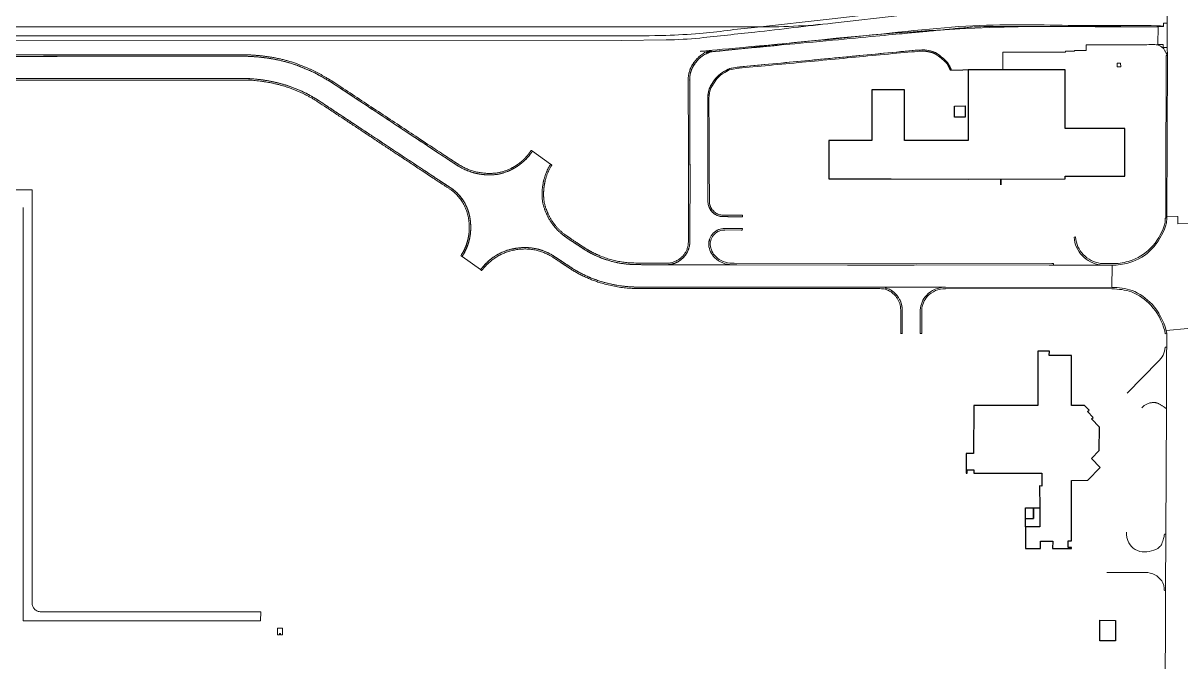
# Model space of a CAD drawing. Header units: millimetres. Extents: x 0 to 840, y 0 to 594.
# Drawn here: x 723.97 to 747.36, y 116.13 to 129.03 of the extents above; entities that cross this region are included whole.
import ezdxf

# ---------------------------------------------------------------- set-up
doc = ezdxf.new("R2010")
doc.units = ezdxf.units.MM
doc.linetypes.add('DGN Style 2', pattern=[97771.138187, 58662.682912, -39108.455275])
doc.layers.add('AC-0000-BESTAAND-co-06', color=1, linetype='Continuous')

msp = doc.modelspace()

# ---------------------------------------------------------------- linework, layer by layer
at = {"layer": 'AC-0000-BESTAAND-co-06', "linetype": 'Continuous', "lineweight": 13, "transparency": 33554687}
for p, q in [((743.715, 125.765), (743.715, 125.882)), ((743.731, 125.765), (743.731, 125.882)), ((738.145, 124.883), (738.477, 124.881)), ((738.477, 124.881), (738.498, 124.882)), ((738.29, 124.152), (737.004, 124.152)), ((738.39, 124.149), (738.29, 124.152)), ((740.621, 124.144), (738.39, 124.149)), ((741.969, 124.142), (740.621, 124.144)), ((742.024, 124.149), (741.969, 124.142)), ((744.695, 124.145), (742.024, 124.149)), ((744.786, 124.145), (744.695, 124.145)), ((745.781, 124.144), (744.786, 124.145)), ((745.967, 123.694), (745.971, 124.144)), ((742.601, 123.698), (741.295, 123.7)), ((747.061, 122.826), (747.502, 122.861))]:
    msp.add_line(p, q, dxfattribs=at)
at = {"layer": 'AC-0000-BESTAAND-co-06', "linetype": 'DGN Style 2', "lineweight": 0, "transparency": 33554687}
for p, q in [((724.145, 125.664), (712.06, 125.664)), ((724.145, 117.324), (724.145, 125.664)), ((723.965, 116.964), (723.965, 125.304)), ((728.767, 117.144), (724.325, 117.144)), ((728.762, 116.964), (728.767, 117.144)), ((728.762, 116.964), (723.965, 116.964))]:
    msp.add_line(p, q, dxfattribs=at)
at = {"layer": 'AC-0000-BESTAAND-co-06', "linetype": 'Continuous', "lineweight": 13, "transparency": 33554687, "flags": 128}
for points in [[(745.412, 129.623, 0.026813), (743.982, 129.531), (743.982, 129.531), (743.017, 129.42), (741.722, 129.274), (741.538, 129.255), (740.311, 129.118), (738.742, 128.938)], [(745.412, 129.532, 0.026556), (744, 129.441), (744, 129.441), (743.196, 129.349), (743.024, 129.33), (741.739, 129.187), (740.321, 129.027)], [(740.321, 129.027, -0.031162), (738.741, 128.953), (738.741, 128.953), (721.452, 128.952), (719.884, 128.954), (717.18, 128.953), (692.546, 128.96)], [(747.077, 125.092), (747.073, 125.09), (747.071, 124.997), (747.071, 124.997), (747.071, 124.997, -0.104152), (746.82, 124.518), (746.82, 124.518, -0.123789), (746.388, 124.216), (746.388, 124.216, -0.070619), (746.052, 124.143), (746.052, 124.143), (746.053, 124.143), (745.971, 124.144), (745.783, 124.144), (745.783, 124.144), (745.783, 124.144, -0.175483), (745.404, 124.3), (745.404, 124.3, -0.177902), (745.208, 124.651), (745.208, 124.651), (745.208, 124.651), (745.201, 124.709)], [(738.493, 124.851), (738.477, 124.851), (738.144, 124.853), (738.144, 124.852, 0.431663), (737.849, 124.554), (737.849, 124.554, 0.1731), (737.962, 124.314, 0.20119), (738.289, 124.182), (738.29, 124.182), (738.331, 124.181), (744.754, 124.175), (744.785, 124.175), (744.786, 124.145), (744.695, 124.145), (742.024, 124.149), (741.969, 124.142), (740.621, 124.144), (738.39, 124.149), (738.29, 124.152), (738.29, 124.152, -0.201275), (737.941, 124.293), (737.941, 124.293, -0.173733), (737.819, 124.552), (737.819, 124.552, -0.432207), (738.145, 124.882), (738.145, 124.883), (738.477, 124.881), (738.498, 124.882), (738.496, 124.851), (738.493, 124.851)], [(747.074, 122.66), (747.073, 122.763), (747.061, 122.826), (747.061, 122.826, 0.121698), (746.776, 123.353), (746.776, 123.353, 0.103229), (746.372, 123.634), (746.372, 123.634, 0.066717), (745.967, 123.694), (745.967, 123.694), (742.601, 123.697), (742.601, 123.697, 0.210531), (742.217, 123.533), (742.217, 123.533, 0.178976), (742.094, 123.237), (742.094, 123.237), (742.094, 122.76), (742.124, 122.76)], [(747.07, 122.484), (747.044, 122.484), (747.044, 122.484, -0.189232), (746.9, 122.196), (746.9, 122.196), (746.272, 121.561)]]:
    msp.add_lwpolyline(points, format="xyb", dxfattribs=at)
for points in [[(747.077, 125.092), (747.087, 128.373), (747.082, 128.534), (747.083, 129.025), (747.083, 129.17)], [(746.764, 128.955), (746.899, 128.955)], [(736.05, 128.772), (719.384, 128.772), (714.947, 128.771), (692.546, 128.779)], [(736.959, 128.689), (736.05, 128.68), (719.386, 128.681), (714.947, 128.681), (692.546, 128.688)], [(746.635, 128.591), (746.557, 128.593), (746.406, 128.591), (745.446, 128.593), (745.446, 128.473), (745.207, 128.473), (745.207, 128.461), (745.027, 128.46), (745.028, 128.445), (743.76, 128.444), (743.759, 128.09), (743.759, 128.085)], [(746.897, 128.6), (746.897, 128.586)], [(746.07, 128.223), (746.141, 128.221), (746.143, 128.148), (746.071, 128.149), (746.07, 128.223)], [(734.623, 126.18), (734.257, 126.444)], [(747.078, 125.131), (747.296, 125.127), (747.298, 124.976), (747.684, 124.984)], [(733.208, 124.055), (732.835, 124.318)], [(746.985, 106.659), (746.992, 107.683), (747.011, 110.385), (747.012, 110.514), (747.027, 112.58), (747.035, 113.592), (747.035, 113.691), (747.038, 114.38), (747.04, 115.048), (747.048, 117.577), (747.053, 118.714), (747.066, 121.247), (747.07, 122.208), (747.074, 122.66)], [(729.143, 116.679), (729.107, 116.679), (729.107, 116.813), (729.209, 116.813), (729.209, 116.679), (729.167, 116.679), (729.167, 116.706), (729.143, 116.706), (729.143, 116.679)]]:
    msp.add_lwpolyline(points, dxfattribs=at)
msp.add_lwpolyline([(747.004, 128.533), (747.004, 128.598), (746.897, 128.6), (746.899, 128.959), (747.006, 128.959), (747.008, 129.025), (747.083, 129.025), (747.082, 128.534)], close=True, dxfattribs=at)
for points in [[(747.087, 128.373), (747.077, 125.092), (747.073, 125.09), (747.071, 124.997), (747.071, 124.997), (747.071, 124.997, -0.104152), (746.82, 124.518), (746.82, 124.518, -0.123789), (746.388, 124.216), (746.388, 124.216, -0.070619), (746.052, 124.143), (746.052, 124.143), (746.053, 124.143), (745.971, 124.144), (745.783, 124.144), (745.783, 124.144), (745.783, 124.144, -0.175483), (745.404, 124.3), (745.404, 124.3, -0.177902), (745.208, 124.651), (745.208, 124.651), (745.208, 124.651), (745.201, 124.709), (745.231, 124.712), (745.238, 124.655), (745.238, 124.655), (745.238, 124.655, 0.177847), (745.424, 124.322), (745.424, 124.322, 0.175392), (745.784, 124.174), (745.784, 124.174), (745.784, 124.174), (745.971, 124.174), (746.051, 124.173), (746.051, 124.173), (746.051, 124.173, 0.070344), (746.377, 124.244), (746.377, 124.244, 0.123661), (746.797, 124.537), (746.797, 124.537, 0.103333), (747.041, 125.001), (747.041, 125.001), (747.041, 125.001), (747.043, 125.09), (747.055, 125.091), (747.055, 125.514), (747.055, 125.692), (747.063, 128.373)], [(746.776, 123.353, 0.103229), (746.372, 123.634), (746.372, 123.634, 0.066717), (745.967, 123.694), (745.967, 123.694), (745.967, 123.694), (742.601, 123.698), (742.601, 123.697), (742.601, 123.697, 0.210531), (742.217, 123.533), (742.217, 123.533, 0.178976), (742.094, 123.237), (742.094, 123.237), (742.094, 123.237), (742.094, 122.76), (742.124, 122.76), (742.124, 123.236), (742.124, 123.236), (742.124, 123.236, -0.178591), (742.239, 123.513), (742.239, 123.513, -0.210579), (742.601, 123.667), (742.601, 123.667), (742.601, 123.668), (745.967, 123.664), (745.967, 123.664), (745.967, 123.664, -0.066384), (746.362, 123.605), (746.362, 123.605, -0.102774), (746.754, 123.333), (746.754, 123.333, -0.121416), (747.032, 122.819), (747.032, 122.819), (747.032, 122.819), (747.043, 122.758), (747.073, 122.761), (747.073, 122.763), (747.061, 122.826), (747.061, 122.826), (747.061, 122.826, 0.121698), (746.776, 123.353)]]:
    msp.add_lwpolyline(points, format="xyb", close=True, dxfattribs=at)
at = {"layer": 'AC-0000-BESTAAND-co-06', "linetype": 'Continuous', "lineweight": 30, "transparency": 33554687, "flags": 128}
for points in [[(746.228, 125.942), (746.228, 126.902), (745.023, 126.902), (745.023, 128.085), (743.061, 128.085), (743.061, 126.661), (741.775, 126.661), (741.775, 127.684), (741.116, 127.684), (741.116, 126.661), (740.243, 126.661), (740.243, 125.883), (741.504, 125.883), (743.059, 125.881), (745.023, 125.883), (745.023, 125.942), (746.228, 125.942)], [(742.786, 127.355), (742.999, 127.357), (742.998, 127.133), (742.786, 127.133), (742.786, 127.355)], [(744.704, 122.408), (744.47, 122.408), (744.468, 121.312), (743.173, 121.312), (743.169, 120.343), (743.024, 120.343), (743.024, 119.942), (743.042, 119.941), (743.042, 120.01), (743.174, 120.01), (743.174, 119.941), (744.502, 119.94), (744.553, 119.94), (744.552, 119.682), (744.502, 119.688), (744.509, 119.241), (744.508, 118.857), (744.22, 118.857), (744.22, 118.424), (744.525, 118.425), (744.523, 118.572), (744.773, 118.57), (744.765, 118.424), (745.149, 118.425), (745.149, 118.443), (745.08, 118.443), (745.08, 118.575), (745.149, 118.575), (745.146, 119.798), (745.476, 119.8), (745.729, 120.058), (745.555, 120.236), (745.711, 120.401), (745.713, 120.875), (745.554, 121.038), (745.587, 121.069), (745.472, 121.186), (745.507, 121.217), (745.411, 121.31), (745.15, 121.312), (745.147, 122.319), (744.701, 122.319), (744.704, 122.408)], [(744.509, 119.241), (744.508, 118.857), (744.22, 118.857), (744.221, 119.031), (744.383, 119.031), (744.383, 119.241), (744.509, 119.241)], [(744.221, 119.031), (744.221, 119.241), (744.383, 119.241), (744.383, 119.031)], [(746.039, 116.972), (746.038, 116.559), (745.723, 116.559), (745.723, 116.973), (746.039, 116.972)]]:
    msp.add_lwpolyline(points, dxfattribs=at)
at = {"layer": 'AC-0000-BESTAAND-co-06', "linetype": 'Continuous', "lineweight": 13, "transparency": 33554687, "extrusion": (0, 0, -1)}
for centre, radius, start, end in [((-738.138, 124.564), 0.318, 357.7582, 91.2568), ((-738.241, 124.591), 0.424, 315.2233, 354.6464), ((-738.283, 124.639), 0.487, 269.1355, 314.6573)]:
    msp.add_arc(centre, radius, start, end, dxfattribs=at)
at = {"layer": 'AC-0000-BESTAAND-co-06', "linetype": 'DGN Style 2', "lineweight": 0, "transparency": 33554687}
msp.add_arc((724.325, 117.324), 0.18, 180, 270, dxfattribs=at)
at = {"layer": 'AC-0000-BESTAAND-co-06', "linetype": 'Continuous', "lineweight": 13, "transparency": 33554687}
for points, weights, degree, knots in [([(689.39, 130.803), (689.872, 130.02), (690.354, 129.238), (690.627, 128.754), (691.138, 128.536), (691.464, 128.397), (691.818, 128.399), (693.05, 128.397), (694.282, 128.396), (697.829, 128.398), (701.377, 128.399), (703.915, 128.398), (706.453, 128.397), (708.317, 128.395), (710.181, 128.394), (712.381, 128.393), (714.581, 128.392), (716.373, 128.39), (718.166, 128.388), (719.926, 128.388), (721.686, 128.387), (723.553, 128.388), (725.42, 128.388), (726.852, 128.389), (728.283, 128.389), (728.312, 128.389), (728.342, 128.39), (728.631, 128.393), (728.917, 128.35), (729.22, 128.307), (729.509, 128.205), (729.686, 128.132), (729.863, 128.058), (730.025, 127.965), (730.188, 127.873), (731.394, 127.077), (732.6, 126.281), (732.675, 126.232), (732.75, 126.183), (733.117, 125.947), (733.55, 126.005), (733.955, 126.079), (734.198, 126.411), (734.215, 126.435), (734.233, 126.46), (734.245, 126.452), (734.257, 126.444), (734.24, 126.419), (734.223, 126.395), (733.97, 126.059), (733.558, 125.976), (733.112, 125.914), (732.734, 126.157), (732.659, 126.207), (732.583, 126.256), (732.582, 126.257), (732.581, 126.258), (731.377, 127.053), (730.172, 127.847), (730.011, 127.939), (729.849, 128.031), (729.674, 128.104), (729.498, 128.177), (729.212, 128.277), (728.913, 128.32), (728.629, 128.363), (728.342, 128.36), (728.313, 128.359), (728.283, 128.359), (726.852, 128.359), (725.42, 128.358), (723.553, 128.358), (721.686, 128.357), (719.926, 128.358), (718.166, 128.358), (716.373, 128.36), (714.581, 128.362), (712.381, 128.363), (710.181, 128.364), (708.317, 128.365), (706.453, 128.367), (703.915, 128.368), (701.377, 128.369), (697.829, 128.368), (694.282, 128.366), (693.05, 128.367), (691.818, 128.369), (691.457, 128.367), (691.126, 128.508), (690.606, 128.73), (690.329, 129.223), (689.843, 130.012), (689.356, 130.801)], [1, 1, 1, 0.946628697161, 1, 0.979126076416, 1, 1, 1, 1, 1, 1, 1, 1, 1, 1, 1, 1, 1, 1, 1, 1, 1, 1, 1, 1, 1, 0.99662422305, 1, 0.995128270301, 1, 1, 1, 1, 1, 1, 1, 1, 1, 0.93845730182, 1, 0.92897226325, 1, 1, 1, 1, 1, 1, 1, 0.934442713795, 1, 0.937266432799, 1, 1, 1, 1, 1, 1, 1, 1, 1, 1, 1, 0.995139183453, 1, 0.996622381936, 1, 1, 1, 1, 1, 1, 1, 1, 1, 1, 1, 1, 1, 1, 1, 1, 1, 1, 1, 1, 1, 0.979132801252, 1, 0.946689820024, 1, 1, 1], 2, [0, 0, 0, 0.045455, 0.045455, 0.090909, 0.090909, 0.136364, 0.136364, 0.140909, 0.140909, 0.145455, 0.145455, 0.15, 0.15, 0.154545, 0.154545, 0.159091, 0.159091, 0.163636, 0.163636, 0.168182, 0.168182, 0.172727, 0.172727, 0.177273, 0.177273, 0.181818, 0.181818, 0.227273, 0.227273, 0.272727, 0.272727, 0.287879, 0.287879, 0.30303, 0.30303, 0.318182, 0.318182, 0.363636, 0.363636, 0.409091, 0.409091, 0.454545, 0.454545, 0.469697, 0.469697, 0.484848, 0.484848, 0.5, 0.5, 0.545455, 0.545455, 0.590909, 0.590909, 0.636364, 0.636364, 0.681818, 0.681818, 0.69697, 0.69697, 0.712121, 0.712121, 0.727273, 0.727273, 0.772727, 0.772727, 0.818182, 0.818182, 0.822727, 0.822727, 0.827273, 0.827273, 0.831818, 0.831818, 0.836364, 0.836364, 0.840909, 0.840909, 0.845455, 0.845455, 0.85, 0.85, 0.854545, 0.854545, 0.859091, 0.859091, 0.863636, 0.863636, 0.909091, 0.909091, 0.954545, 0.954545, 1, 1, 1]), ([(734.257, 126.444), (734.24, 126.419), (734.223, 126.395), (733.97, 126.059), (733.558, 125.976), (733.112, 125.914), (732.734, 126.157), (732.659, 126.207), (732.583, 126.256), (732.582, 126.257), (732.581, 126.258), (731.377, 127.053), (730.172, 127.847), (730.011, 127.939), (729.849, 128.031), (729.674, 128.104), (729.498, 128.177), (729.212, 128.277), (728.913, 128.32), (728.629, 128.363), (728.342, 128.36), (728.313, 128.359), (728.283, 128.359), (726.852, 128.359), (725.42, 128.358), (723.553, 128.358), (721.686, 128.357), (719.926, 128.358), (718.166, 128.358), (716.373, 128.36), (714.581, 128.362), (712.381, 128.363), (710.181, 128.364), (708.317, 128.365), (706.453, 128.367), (703.915, 128.368), (701.377, 128.369), (697.829, 128.368), (694.282, 128.366), (693.05, 128.367), (691.818, 128.369), (691.457, 128.367), (691.126, 128.508), (690.606, 128.73), (690.329, 129.223), (689.843, 130.012), (689.356, 130.801)], [1, 1, 1, 0.934442713795, 1, 0.937266432799, 1, 1, 1, 1, 1, 1, 1, 1, 1, 1, 1, 0.995139183453, 1, 0.996622381936, 1, 1, 1, 1, 1, 1, 1, 1, 1, 1, 1, 1, 1, 1, 1, 1, 1, 1, 1, 1, 1, 0.979132801252, 1, 0.946689820024, 1, 1, 1], 2, [0, 0, 0, 0.083333, 0.083333, 0.166667, 0.166667, 0.25, 0.25, 0.333333, 0.333333, 0.416667, 0.416667, 0.444444, 0.444444, 0.472222, 0.472222, 0.5, 0.5, 0.583333, 0.583333, 0.666667, 0.666667, 0.675, 0.675, 0.683333, 0.683333, 0.691667, 0.691667, 0.7, 0.7, 0.708333, 0.708333, 0.716667, 0.716667, 0.725, 0.725, 0.733333, 0.733333, 0.741667, 0.741667, 0.75, 0.75, 0.833333, 0.833333, 0.916667, 0.916667, 1, 1, 1]), ([(734.464, 125.412), (734.402, 125.825), (734.623, 126.18), (734.623, 126.18), (734.623, 126.18), (734.636, 126.172), (734.648, 126.165), (734.648, 126.165), (734.648, 126.165), (734.436, 125.82), (734.493, 125.419), (734.577, 125.02), (734.899, 124.769), (734.958, 124.728), (735.016, 124.687), (735.179, 124.58), (735.341, 124.473), (735.743, 124.227), (736.212, 124.189), (736.362, 124.185), (736.513, 124.181), (736.758, 124.182), (737.003, 124.182), (737.387, 124.215), (737.408, 124.601), (737.409, 125.081), (737.411, 125.561), (737.412, 125.64), (737.412, 125.718), (737.408, 126.8), (737.404, 127.881), (737.401, 128.085), (737.529, 128.244), (737.667, 128.443), (737.906, 128.485), (738.155, 128.509), (738.404, 128.534), (739.964, 128.677), (741.523, 128.82), (742.141, 128.879), (742.759, 128.937), (743.011, 128.961), (743.263, 128.985), (743.574, 128.984), (743.885, 128.983), (744.634, 128.982), (745.383, 128.981), (746.013, 128.979), (746.644, 128.977), (746.704, 128.977), (746.764, 128.977), (746.764, 128.966), (746.764, 128.955), (746.704, 128.955), (746.644, 128.955), (744.954, 128.958), (743.264, 128.96), (743.013, 128.937), (742.762, 128.913), (742.165, 128.856), (741.568, 128.8), (739.988, 128.652), (738.407, 128.504), (738.158, 128.48), (737.91, 128.455), (737.91, 128.455), (737.91, 128.455), (737.683, 128.415), (737.553, 128.226), (737.431, 128.075), (737.434, 127.881), (737.438, 126.8), (737.442, 125.718), (737.442, 125.64), (737.441, 125.561), (737.439, 125.081), (737.438, 124.6), (737.417, 124.187), (737.004, 124.152), (736.758, 124.152), (736.513, 124.151), (736.361, 124.155), (736.21, 124.159), (735.733, 124.197), (735.325, 124.447), (735.162, 124.555), (734.999, 124.662), (734.94, 124.704), (734.882, 124.746), (734.55, 125.002), (734.464, 125.412)], [1, 0.938177155842, 1, 1, 1, 1, 1, 1, 1, 0.940506783042, 1, 0.938887660097, 1, 1, 1, 1, 1, 0.972638787558, 1, 1, 1, 1, 1, 0.754460241211, 1, 1, 1, 1, 1, 1, 1, 0.941031540726, 1, 0.922660925057, 1, 1, 1, 1, 1, 1, 1, 1, 1, 1, 1, 1, 1, 1, 1, 1, 1, 1, 1, 1, 1, 1, 1, 1, 1, 1, 1, 1, 1, 1, 1, 1, 1, 0.922673814751, 1, 0.940646145687, 1, 1, 1, 1, 1, 1, 1, 0.753033540583, 1, 1, 1, 1, 1, 0.972561405376, 1, 1, 1, 1, 1, 0.938539017405, 1], 2, [0, 0, 0, 0.045455, 0.045455, 0.060606, 0.060606, 0.075758, 0.075758, 0.090909, 0.090909, 0.136364, 0.136364, 0.181818, 0.181818, 0.227273, 0.227273, 0.272727, 0.272727, 0.318182, 0.318182, 0.340909, 0.340909, 0.363636, 0.363636, 0.409091, 0.409091, 0.424242, 0.424242, 0.439394, 0.439394, 0.454545, 0.454545, 0.5, 0.5, 0.545455, 0.545455, 0.548295, 0.548295, 0.551136, 0.551136, 0.553977, 0.553977, 0.556818, 0.556818, 0.559659, 0.559659, 0.5625, 0.5625, 0.565341, 0.565341, 0.568182, 0.568182, 0.571023, 0.571023, 0.573864, 0.573864, 0.576705, 0.576705, 0.579545, 0.579545, 0.582386, 0.582386, 0.585227, 0.585227, 0.588068, 0.588068, 0.590909, 0.590909, 0.636364, 0.636364, 0.681818, 0.681818, 0.69697, 0.69697, 0.712121, 0.712121, 0.727273, 0.727273, 0.772727, 0.772727, 0.795455, 0.795455, 0.818182, 0.818182, 0.863636, 0.863636, 0.909091, 0.909091, 0.954545, 0.954545, 1, 1, 1]), ([(746.764, 128.955), (746.704, 128.955), (746.644, 128.955), (744.954, 128.958), (743.264, 128.96), (743.013, 128.937), (742.762, 128.913), (742.165, 128.856), (741.568, 128.8), (739.988, 128.652), (738.407, 128.504), (738.158, 128.48), (737.91, 128.455), (737.91, 128.455), (737.91, 128.455), (737.91, 128.455), (737.91, 128.455), (737.683, 128.415), (737.553, 128.226), (737.431, 128.075), (737.434, 127.881), (737.434, 127.881), (737.434, 127.881), (737.438, 126.8), (737.442, 125.718), (737.442, 125.64), (737.441, 125.561), (737.439, 125.081), (737.438, 124.6), (737.438, 124.6), (737.438, 124.6), (737.417, 124.187), (737.004, 124.152), (737.004, 124.152), (737.004, 124.152), (736.758, 124.152), (736.513, 124.151), (736.361, 124.155), (736.21, 124.159), (736.21, 124.159), (736.21, 124.159), (735.733, 124.197), (735.325, 124.447), (735.325, 124.447), (735.325, 124.447), (735.162, 124.555), (734.999, 124.662), (734.94, 124.704), (734.882, 124.746), (734.882, 124.746), (734.882, 124.746), (734.55, 125.002), (734.464, 125.412), (734.402, 125.825), (734.623, 126.18)], [1, 1, 1, 1, 1, 1, 1, 1, 1, 1, 1, 1, 1, 1, 1, 1, 1, 0.922673814751, 1, 0.940646145687, 1, 1, 1, 1, 1, 1, 1, 1, 1, 1, 1, 0.753033540583, 1, 1, 1, 1, 1, 1, 1, 1, 1, 0.972561405376, 1, 1, 1, 1, 1, 1, 1, 1, 1, 0.938539017405, 1, 0.938177155842, 1], 2, [0, 0, 0, 0.041667, 0.041667, 0.083333, 0.083333, 0.125, 0.125, 0.166667, 0.166667, 0.208333, 0.208333, 0.25, 0.25, 0.291667, 0.291667, 0.333333, 0.333333, 0.375, 0.375, 0.416667, 0.416667, 0.458333, 0.458333, 0.472222, 0.472222, 0.486111, 0.486111, 0.5, 0.5, 0.541667, 0.541667, 0.583333, 0.583333, 0.625, 0.625, 0.645833, 0.645833, 0.666667, 0.666667, 0.708333, 0.708333, 0.75, 0.75, 0.791667, 0.791667, 0.833333, 0.833333, 0.875, 0.875, 0.916667, 0.916667, 0.958333, 0.958333, 1, 1, 1]), ([(742.7, 128.08), (742.7, 128.08), (742.676, 128.125), (742.638, 128.217), (742.582, 128.263), (742.514, 128.32), (742.442, 128.385), (742.369, 128.419), (742.285, 128.457), (742.152, 128.466), (742.069, 128.463), (740.848, 128.347), (739.628, 128.231), (738.408, 128.115), (738.327, 128.104), (738.154, 128.069), (738.072, 127.988), (738.001, 127.917), (737.921, 127.83), (737.876, 127.746), (737.834, 127.666), (737.821, 127.534), (737.822, 127.456), (737.826, 126.818), (737.829, 126.181), (737.832, 125.543), (737.832, 125.507), (737.832, 125.471), (737.832, 125.434), (737.832, 125.434), (737.832, 125.434), (737.832, 125.434), (737.83, 125.269), (737.946, 125.152), (738.111, 125.152), (738.111, 125.152), (738.111, 125.152), (738.112, 125.152), (738.241, 125.151), (738.371, 125.15), (738.501, 125.15), (738.501, 125.14), (738.5, 125.13), (738.5, 125.12), (738.37, 125.12), (738.241, 125.121), (738.111, 125.122), (738.111, 125.122), (738.111, 125.122), (738.111, 125.122), (737.929, 125.122), (737.8, 125.252), (737.802, 125.434), (737.802, 125.434), (737.802, 125.434), (737.802, 125.434), (737.802, 125.471), (737.802, 125.507), (737.802, 125.543), (737.801, 126.182), (737.8, 126.82), (737.798, 127.458), (737.796, 127.539), (737.811, 127.674), (737.854, 127.757), (737.9, 127.844), (737.983, 127.934), (738.057, 128.008), (738.142, 128.092), (738.32, 128.128), (738.402, 128.139), (739.625, 128.255), (740.847, 128.371), (742.069, 128.487), (742.155, 128.49), (742.292, 128.481), (742.378, 128.442), (742.454, 128.407), (742.529, 128.339), (742.6, 128.28), (742.66, 128.229), (742.7, 128.129), (742.724, 128.08), (742.716, 128.08), (742.708, 128.08), (742.7, 128.08)], [1, 1, 1, 1, 1, 1, 1, 1, 1, 1, 1, 1, 1, 1, 1, 1, 1, 1, 1, 1, 1, 1, 1, 1, 1, 1, 1, 1, 1, 1, 1, 1, 0.803215318326, 0.803215318326, 1, 1, 1, 1, 1, 1, 1, 1, 1, 1, 1, 1, 1, 1, 1, 1, 0.803336522766, 0.803336522766, 1, 1, 1, 1, 1, 1, 1, 1, 1, 1, 1, 1, 1, 1, 1, 1, 1, 1, 1, 1, 1, 1, 1, 1, 1, 1, 1, 1, 1, 1, 1, 1, 1, 1], 3, [0, 0, 0, 0, 0.006942, 0.013883, 0.013883, 0.013883, 0.030683, 0.030683, 0.030683, 0.05, 0.05, 0.05, 0.1, 0.1, 0.1, 0.118608, 0.118608, 0.118608, 0.134695, 0.134695, 0.134695, 0.15, 0.15, 0.15, 0.2, 0.2, 0.2, 0.25, 0.25, 0.25, 0.3, 0.3, 0.3, 0.35, 0.35, 0.35, 0.4, 0.4, 0.4, 0.45, 0.45, 0.45, 0.5, 0.5, 0.5, 0.55, 0.55, 0.55, 0.6, 0.6, 0.6, 0.65, 0.65, 0.65, 0.7, 0.7, 0.7, 0.75, 0.75, 0.75, 0.8, 0.8, 0.8, 0.815253, 0.815253, 0.815253, 0.831476, 0.831476, 0.831476, 0.85, 0.85, 0.85, 0.9, 0.9, 0.9, 0.918984, 0.918984, 0.918984, 0.93567, 0.93567, 0.93567, 0.95, 0.95, 0.95, 1, 1, 1, 1]), ([(738.5, 125.12), (738.37, 125.12), (738.241, 125.121), (738.111, 125.122), (738.111, 125.122), (738.111, 125.122), (738.111, 125.122), (737.929, 125.122), (737.8, 125.252), (737.802, 125.434), (737.802, 125.434), (737.802, 125.434), (737.802, 125.434), (737.802, 125.471), (737.802, 125.507), (737.802, 125.543), (737.801, 126.182), (737.8, 126.82), (737.798, 127.458), (737.796, 127.539), (737.811, 127.674), (737.854, 127.757), (737.9, 127.844), (737.983, 127.934), (738.057, 128.008), (738.142, 128.092), (738.32, 128.128), (738.402, 128.139), (739.625, 128.255), (740.847, 128.371), (742.069, 128.487), (742.155, 128.49), (742.292, 128.481), (742.378, 128.442), (742.454, 128.407), (742.529, 128.339), (742.6, 128.28), (742.66, 128.229), (742.7, 128.129), (742.724, 128.08), (742.764, 128.08), (742.804, 128.079), (742.844, 128.079), (742.916, 128.081), (742.989, 128.083), (743.061, 128.085)], [1, 1, 1, 1, 1, 1, 1, 0.803336522766, 0.803336522766, 1, 1, 1, 1, 1, 1, 1, 1, 1, 1, 1, 1, 1, 1, 1, 1, 1, 1, 1, 1, 1, 1, 1, 1, 1, 1, 1, 1, 1, 1, 1, 1, 1, 1, 1, 1, 1], 3, [0, 0, 0, 0, 0.1, 0.1, 0.1, 0.2, 0.2, 0.2, 0.3, 0.3, 0.3, 0.4, 0.4, 0.4, 0.5, 0.5, 0.5, 0.6, 0.6, 0.6, 0.630506, 0.630506, 0.630506, 0.662952, 0.662952, 0.662952, 0.7, 0.7, 0.7, 0.8, 0.8, 0.8, 0.837968, 0.837968, 0.837968, 0.87134, 0.87134, 0.87134, 0.9, 0.9, 0.9, 0.95, 0.95, 0.95, 1, 1, 1, 1]), ([(732.835, 124.318), (733.056, 124.653), (733, 125.051), (732.954, 125.444), (732.637, 125.682), (732.504, 125.769), (732.371, 125.856), (731.17, 126.65), (729.968, 127.444), (729.617, 127.68), (729.21, 127.796), (728.833, 127.903), (728.441, 127.91), (726.937, 127.909), (725.433, 127.908), (723.565, 127.908), (721.696, 127.907), (719.935, 127.907), (718.174, 127.907), (716.356, 127.909), (714.538, 127.911), (713.406, 127.912), (712.275, 127.912), (711.821, 127.904), (711.808, 127.45), (711.799, 127.284), (711.791, 127.118)], [1, 0.93597489363, 1, 0.919504059049, 1, 1, 1, 1, 1, 0.987645418867, 1, 0.991772567807, 1, 1, 1, 1, 1, 1, 1, 1, 1, 1, 1, 0.723488874215, 1, 1, 1], 2, [0, 0, 0, 0.111111, 0.111111, 0.222222, 0.222222, 0.333333, 0.333333, 0.444444, 0.444444, 0.555556, 0.555556, 0.666667, 0.666667, 0.688889, 0.688889, 0.711111, 0.711111, 0.733333, 0.733333, 0.755556, 0.755556, 0.777778, 0.777778, 0.888889, 0.888889, 1, 1, 1]), ([(733, 125.051), (733.056, 124.653), (732.835, 124.318), (732.822, 124.324), (732.809, 124.331), (733.025, 124.658), (732.971, 125.047), (732.926, 125.427), (732.62, 125.657), (732.487, 125.744), (732.354, 125.831), (731.153, 126.625), (729.951, 127.419), (729.604, 127.652), (729.202, 127.767), (728.829, 127.873), (728.441, 127.88), (726.937, 127.879), (725.433, 127.878), (723.565, 127.878), (721.696, 127.877), (719.935, 127.877), (718.174, 127.877), (716.356, 127.879), (714.538, 127.881), (713.407, 127.882), (712.276, 127.882), (711.85, 127.875), (711.837, 127.449), (711.829, 127.283), (711.821, 127.117), (711.806, 127.118), (711.791, 127.118), (711.799, 127.284), (711.808, 127.45), (711.821, 127.904), (712.275, 127.912), (713.406, 127.912), (714.538, 127.911), (716.356, 127.909), (718.174, 127.907), (719.935, 127.907), (721.696, 127.907), (723.565, 127.908), (725.433, 127.908), (726.937, 127.909), (728.441, 127.91), (728.833, 127.903), (729.21, 127.796), (729.617, 127.68), (729.968, 127.444), (731.17, 126.65), (732.371, 125.856), (732.504, 125.769), (732.637, 125.682), (732.954, 125.444), (733, 125.051)], [1, 0.93597489363, 1, 1, 1, 0.936071373298, 1, 0.91924645793, 1, 1, 1, 1, 1, 0.987642254397, 1, 0.991779480085, 1, 1, 1, 1, 1, 1, 1, 1, 1, 1, 1, 0.723440744846, 1, 1, 1, 1, 1, 1, 1, 0.723488874215, 1, 1, 1, 1, 1, 1, 1, 1, 1, 1, 1, 0.991772567807, 1, 0.987645418867, 1, 1, 1, 1, 1, 0.919504059049, 1], 2, [0, 0, 0, 0.055556, 0.055556, 0.111111, 0.111111, 0.166667, 0.166667, 0.222222, 0.222222, 0.277778, 0.277778, 0.333333, 0.333333, 0.388889, 0.388889, 0.444444, 0.444444, 0.455556, 0.455556, 0.466667, 0.466667, 0.477778, 0.477778, 0.488889, 0.488889, 0.5, 0.5, 0.555556, 0.555556, 0.574074, 0.574074, 0.592593, 0.592593, 0.611111, 0.611111, 0.666667, 0.666667, 0.677778, 0.677778, 0.688889, 0.688889, 0.7, 0.7, 0.711111, 0.711111, 0.722222, 0.722222, 0.777778, 0.777778, 0.833333, 0.833333, 0.888889, 0.888889, 0.944444, 0.944444, 1, 1, 1]), ([(733.937, 124.456), (733.53, 124.397), (733.27, 124.078), (733.25, 124.056), (733.229, 124.033), (733.219, 124.044), (733.208, 124.055), (733.228, 124.076), (733.249, 124.098), (733.514, 124.427), (733.933, 124.484), (734.345, 124.551), (734.694, 124.322), (734.838, 124.227), (734.982, 124.132), (735.023, 124.104), (735.064, 124.077), (735.324, 123.914), (735.617, 123.821), (736.04, 123.687), (736.484, 123.701), (737.476, 123.701), (738.468, 123.701), (739.881, 123.701), (741.294, 123.7), (741.496, 123.69), (741.621, 123.532), (741.728, 123.406), (741.728, 123.241), (741.729, 123.001), (741.73, 122.76), (741.715, 122.76), (741.7, 122.76), (741.699, 123.001), (741.698, 123.241), (741.698, 123.395), (741.598, 123.513), (741.481, 123.66), (741.294, 123.67), (739.881, 123.671), (738.468, 123.671), (737.476, 123.671), (736.484, 123.671), (736.035, 123.657), (735.608, 123.793), (735.311, 123.886), (735.048, 124.052), (735.007, 124.079), (734.965, 124.107), (734.821, 124.202), (734.676, 124.298), (734.337, 124.519), (733.937, 124.456)], [1, 0.931468785808, 1, 1, 1, 1, 1, 1, 1, 0.929474771072, 1, 0.932356503449, 1, 1, 1, 1, 1, 0.991842577026, 1, 0.98576014411, 1, 1, 1, 1, 1, 0.911435444482, 1, 0.939866208469, 1, 1, 1, 1, 1, 1, 1, 0.939686485441, 1, 0.911607330755, 1, 1, 1, 1, 1, 0.985775666354, 1, 0.991833947665, 1, 1, 1, 1, 1, 0.933609273279, 1], 2, [0, 0, 0, 0.043478, 0.043478, 0.057971, 0.057971, 0.072464, 0.072464, 0.086957, 0.086957, 0.130435, 0.130435, 0.173913, 0.173913, 0.217391, 0.217391, 0.26087, 0.26087, 0.304348, 0.304348, 0.347826, 0.347826, 0.369565, 0.369565, 0.391304, 0.391304, 0.434783, 0.434783, 0.478261, 0.478261, 0.521739, 0.521739, 0.565217, 0.565217, 0.608696, 0.608696, 0.652174, 0.652174, 0.695652, 0.695652, 0.73913, 0.73913, 0.782609, 0.782609, 0.826087, 0.826087, 0.869565, 0.869565, 0.913043, 0.913043, 0.956522, 0.956522, 1, 1, 1]), ([(741.7, 122.76), (741.715, 122.76), (741.73, 122.76), (741.729, 123.001), (741.728, 123.241), (741.728, 123.406), (741.621, 123.532), (741.496, 123.69), (741.294, 123.7), (739.881, 123.701), (738.468, 123.701), (737.476, 123.701), (736.484, 123.701), (736.04, 123.687), (735.617, 123.821), (735.324, 123.914), (735.064, 124.077), (735.023, 124.104), (734.982, 124.132), (734.838, 124.227), (734.694, 124.322), (734.345, 124.551), (733.933, 124.484), (733.514, 124.427), (733.249, 124.098), (733.228, 124.076), (733.208, 124.055)], [1, 1, 1, 1, 1, 0.939866208469, 1, 0.911435444482, 1, 1, 1, 1, 1, 0.98576014411, 1, 0.991842577026, 1, 1, 1, 1, 1, 0.932356503449, 1, 0.929474771072, 1, 1, 1], 2, [0, 0, 0, 0.05, 0.05, 0.1, 0.1, 0.2, 0.2, 0.3, 0.3, 0.35, 0.35, 0.4, 0.4, 0.5, 0.5, 0.6, 0.6, 0.65, 0.65, 0.7, 0.7, 0.8, 0.8, 0.9, 0.9, 1, 1, 1]), ([(747.062, 121.25), (747.063, 121.249), (747.064, 121.248), (747.066, 121.247), (747.066, 121.247), (747.066, 121.248), (747.065, 121.248), (747.045, 121.261), (747.026, 121.274), (747.006, 121.288), (746.978, 121.306), (746.949, 121.323), (746.92, 121.34), (746.907, 121.349), (746.891, 121.355), (746.877, 121.359), (746.868, 121.362), (746.858, 121.365), (746.848, 121.367), (746.843, 121.368), (746.838, 121.368), (746.834, 121.368), (746.725, 121.375), (746.628, 121.335), (746.57, 121.259)], [1, 1, 1, 1, 1, 1, 1, 1, 1, 1, 1, 1, 1, 1, 1, 1, 1, 1, 1, 1, 1, 1, 0.907050684778, 0.907050684778, 1], 3, [0, 0, 0, 0, 0.2, 0.2, 0.2, 0.4, 0.4, 0.4, 0.465074, 0.465074, 0.465074, 0.55722, 0.55722, 0.55722, 0.6, 0.6, 0.6, 0.7, 0.7, 0.7, 0.8, 0.8, 0.8, 1, 1, 1, 1])]:
    msp.add_rational_spline(points, weights, degree=degree, knots=knots, dxfattribs=at)
for points, knots in [([(738.742, 128.938), (738.375, 128.913), (738.006, 128.845), (737.636, 128.82), (737.409, 128.804), (737.182, 128.785), (736.955, 128.78), (736.654, 128.773), (736.351, 128.77), (736.05, 128.772)], [0, 0, 0, 0, 0.412029, 0.412029, 0.412029, 0.664656, 0.664656, 0.664656, 1, 1, 1, 1]), ([(740.321, 129.027), (739.799, 128.971), (739.276, 128.904), (738.752, 128.847), (738.382, 128.807), (738.012, 128.767), (737.641, 128.728), (737.415, 128.705), (737.186, 128.694), (736.959, 128.689)], [0, 0, 0, 0, 0.467254, 0.467254, 0.467254, 0.797831, 0.797831, 0.797831, 1, 1, 1, 1]), ([(747.087, 128.373), (747.075, 128.4), (747.06, 128.432), (747.044, 128.459), (747.034, 128.476), (747.024, 128.494), (747.012, 128.51), (746.995, 128.532), (746.974, 128.547), (746.95, 128.562), (746.929, 128.575), (746.908, 128.585), (746.885, 128.589), (746.851, 128.595), (746.818, 128.598), (746.784, 128.598), (746.735, 128.597), (746.684, 128.591), (746.635, 128.591)], [0, 0, 0, 0, 0.171627, 0.171627, 0.171627, 0.280711, 0.280711, 0.280711, 0.423801, 0.423801, 0.423801, 0.551361, 0.551361, 0.551361, 0.731435, 0.731435, 0.731435, 1, 1, 1, 1]), ([(747.053, 118.714), (747.044, 118.714), (747.035, 118.714), (747.027, 118.713), (747.024, 118.684), (747.017, 118.652), (747.009, 118.622), (747, 118.586), (746.99, 118.549), (746.973, 118.514), (746.964, 118.493), (746.949, 118.476), (746.933, 118.46), (746.917, 118.443), (746.899, 118.428), (746.879, 118.416), (746.859, 118.405), (746.838, 118.397), (746.816, 118.39), (746.751, 118.369), (746.686, 118.356), (746.621, 118.353), (746.558, 118.35), (746.496, 118.367), (746.434, 118.403), (746.376, 118.436), (746.338, 118.488), (746.308, 118.535), (746.271, 118.591), (746.26, 118.696), (746.262, 118.751)], [0, 0, 0, 0, 0.5, 0.5, 0.5, 0.538272, 0.538272, 0.538272, 0.585692, 0.585692, 0.585692, 0.613549, 0.613549, 0.613549, 0.642383, 0.642383, 0.642383, 0.670735, 0.670735, 0.670735, 0.752638, 0.752638, 0.752638, 0.832758, 0.832758, 0.832758, 0.90836, 0.90836, 0.90836, 1, 1, 1, 1]), ([(747.048, 117.577), (747.04, 117.577), (747.031, 117.578), (747.022, 117.578), (747.022, 117.625), (747.011, 117.723), (746.972, 117.772), (746.936, 117.816), (746.884, 117.865), (746.836, 117.894), (746.785, 117.926), (746.696, 117.937), (746.646, 117.937), (746.386, 117.937), (746.126, 117.937), (745.866, 117.936)], [0, 0, 0, 0, 0.333333, 0.333333, 0.333333, 0.448678, 0.448678, 0.448678, 0.554435, 0.554435, 0.554435, 0.666667, 0.666667, 0.666667, 1, 1, 1, 1])]:
    msp.add_open_spline(points, degree=3, knots=knots, dxfattribs=at)

doc.saveas('drawing.dxf')
